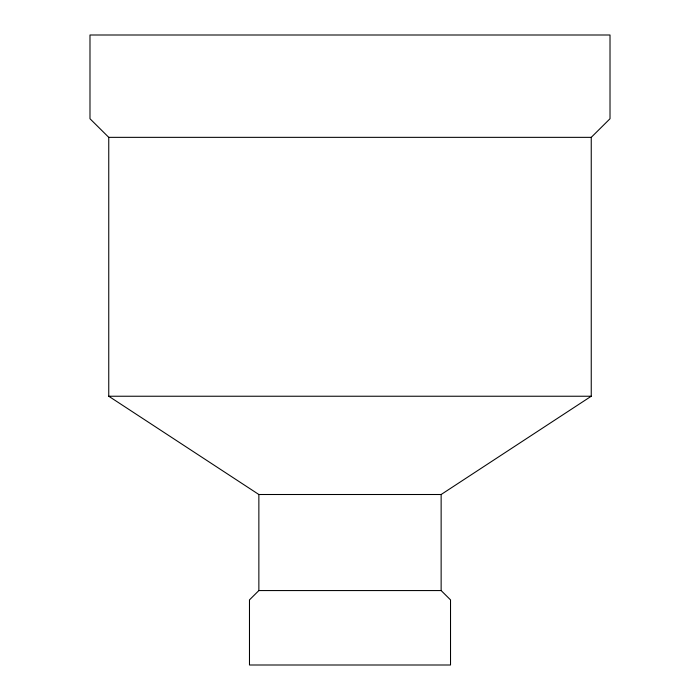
<?xml version="1.0" encoding="UTF-8"?>
<svg xmlns="http://www.w3.org/2000/svg" width="700" height="700" viewBox="0 0 700 700"><rect width="100%" height="100%" fill="white"/><g stroke="black" fill="none" stroke-linecap="round" stroke-linejoin="round"><path stroke-width="1.05" d="M258.86 590.564L441.14 590.564L450.52 599.874L450.52 665L249.48 665L249.48 599.874L258.86 590.564L258.86 494.506L108.754 396.235L108.754 137.349L89.985 118.737L89.985 35L610.015 35L610.015 118.737L591.246 137.349L108.754 137.349M441.14 590.564L441.14 494.506L591.246 396.235L591.246 137.349M108.754 396.235L591.246 396.235M258.86 494.506L441.14 494.506"/></g></svg>
